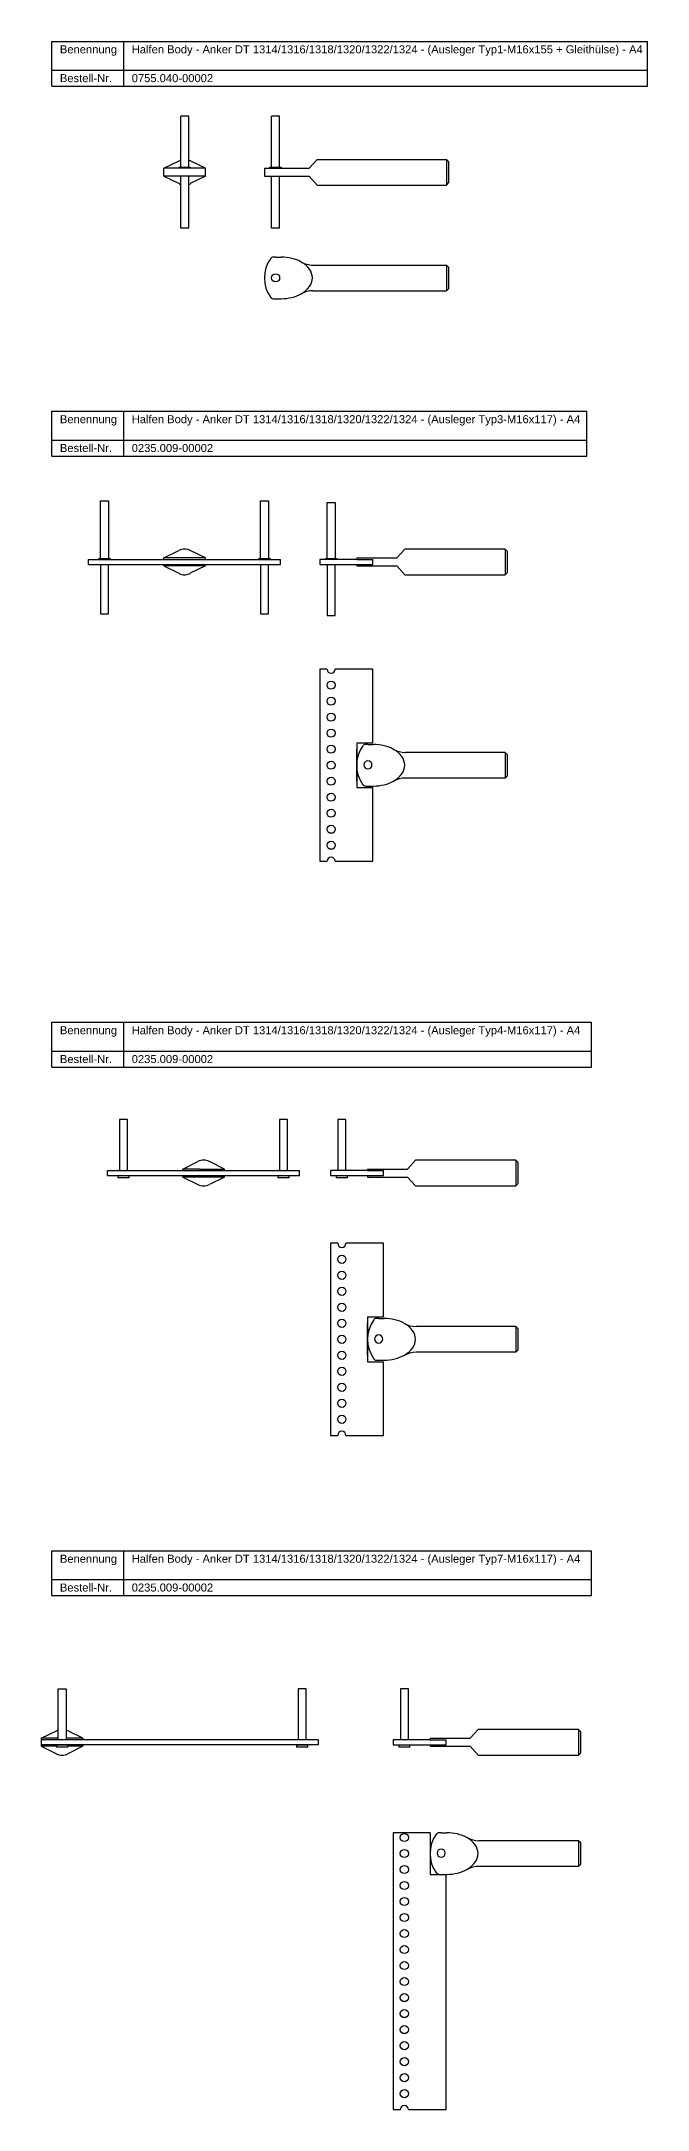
# Model space of a CAD drawing. Header units: millimetres. Extents: x 6962 to 8511, y -1122 to 170.
# Drawn here: x 8132 to 8511, y -1122 to 170 of the extents above; entities that cross this region are included whole.
import ezdxf

# ---------------------------------------------------------------- set-up
doc = ezdxf.new("R2010")
doc.units = ezdxf.units.MM
doc.header["$LTSCALE"] = 10
doc.layers.add('HALFEN', color=2, linetype='Continuous')
doc.styles.add('ARIAL50', font='ARIAL.TTF', dxfattribs={"height": 5})

msp = doc.modelspace()

# ---------------------------------------------------------------- linework, layer by layer
at = {"layer": 'HALFEN'}
for p, q in [((8138.4, 170.3), (8510.7, 170.3)), ((8138.4, 142.3), (8138.4, 170.3)), ((8183.3, 142.3), (8183.3, 170.3)), ((8510.7, 142.3), (8510.7, 170.3)), ((8138.4, 152.3), (8510.7, 152.3)), ((8138.4, 142.3), (8510.7, 142.3)), ((8218.9, 91.7), (8218.9, 123.5)), ((8223.9, 123.5), (8218.9, 123.5)), ((8223.9, 91.7), (8223.9, 123.5)), ((8275.7, 91.7), (8275.7, 123.5)), ((8280.7, 123.5), (8275.7, 123.5)), ((8280.7, 91.7), (8280.7, 123.5)), ((8208.4, 91), (8217.9, 95.7)), ((8208.4, 86), (8208.4, 91)), ((8234.4, 91), (8208.4, 91)), ((8217.9, 91), (8217.9, 91.7)), ((8217.9, 91.7), (8224.9, 91.7)), ((8234.4, 91), (8224.9, 95.7)), ((8224.9, 91.7), (8224.9, 91)), ((8234.4, 86), (8234.4, 91)), ((8271.2, 91), (8299.2, 91)), ((8271.2, 91), (8271.2, 86)), ((8274.7, 91), (8274.7, 91.7)), ((8274.7, 91.7), (8281.7, 91.7)), ((8281.7, 91.7), (8281.7, 91)), ((8299.2, 91), (8304.2, 96.5)), ((8304.2, 96.5), (8385, 96.5)), ((8385, 96.5), (8385, 80.5)), ((8386.2, 95.3), (8385, 96.5)), ((8386.2, 95.3), (8386.2, 81.8)), ((8234.4, 86), (8208.4, 86)), ((8208.4, 86), (8217.9, 81.4)), ((8218.9, 53.5), (8218.9, 86)), ((8223.9, 53.5), (8223.9, 86)), ((8234.4, 86), (8224.9, 81.4)), ((8271.2, 86), (8299.2, 86)), ((8275.7, 53.5), (8275.7, 86)), ((8280.7, 53.5), (8280.7, 86)), ((8299.2, 86), (8304.2, 80.5)), ((8304.2, 80.5), (8385, 80.5)), ((8385, 80.5), (8386.2, 81.8)), ((8223.9, 53.5), (8218.9, 53.5)), ((8280.7, 53.5), (8275.7, 53.5)), ((8278.2, 35.5), (8281.6, 35.5)), ((8301.6, 30.5), (8385, 30.5)), ((8385, 30.5), (8385, 14.5)), ((8386.2, 29.2), (8385, 30.5)), ((8386.2, 29.2), (8386.2, 15.7)), ((8301.6, 14.5), (8385, 14.5)), ((8385, 14.5), (8386.2, 15.7)), ((8276.8, 9.5), (8281.6, 9.5)), ((8138.4, -60.8), (8472.8, -60.8)), ((8138.4, -88.8), (8138.4, -60.8)), ((8183.3, -88.8), (8183.3, -60.8)), ((8472.8, -88.8), (8472.8, -60.8)), ((8138.4, -78.8), (8472.8, -78.8)), ((8138.4, -88.8), (8472.8, -88.8)), ((8168.8, -152.8), (8168.8, -116.8)), ((8168.8, -116.8), (8173.8, -116.8)), ((8173.8, -116.8), (8173.8, -152.8)), ((8268.8, -152.8), (8268.8, -116.8)), ((8268.8, -116.8), (8273.8, -116.8)), ((8273.8, -116.8), (8273.8, -152.8)), ((8310.4, -152.8), (8310.4, -117.8)), ((8310.4, -117.8), (8315.4, -117.8)), ((8315.4, -117.8), (8315.4, -152.8)), ((8161.3, -156.5), (8161.3, -153.5)), ((8161.3, -153.5), (8281.3, -153.5)), ((8167.8, -153.5), (8167.8, -152.8)), ((8167.8, -152.8), (8174.8, -152.8)), ((8174.8, -152.8), (8174.8, -153.5)), ((8208.3, -152.5), (8217.8, -147.8)), ((8234.3, -152.5), (8208.3, -152.5)), ((8208.3, -153.5), (8208.3, -152.5)), ((8234.3, -152.5), (8224.9, -147.8)), ((8234.3, -153.5), (8234.3, -152.5)), ((8267.8, -153.5), (8267.8, -152.8)), ((8267.8, -152.8), (8274.8, -152.8)), ((8274.8, -152.8), (8274.8, -153.5)), ((8281.3, -156.5), (8281.3, -153.5)), ((8328.9, -153.5), (8305.9, -153.5)), ((8305.9, -153.5), (8305.9, -156.5)), ((8309.4, -153.5), (8309.4, -152.8)), ((8309.4, -152.8), (8316.4, -152.8)), ((8316.4, -152.8), (8316.4, -153.5)), ((8328.9, -152.5), (8353.9, -152.5)), ((8328.9, -152.5), (8328.9, -153.5)), ((8328.9, -153.5), (8338.9, -153.5)), ((8338.9, -156.5), (8338.9, -153.5)), ((8353.9, -152.5), (8358.9, -147)), ((8421.7, -147), (8358.9, -147)), ((8421.7, -147), (8421.7, -163)), ((8422.9, -148.2), (8421.7, -147)), ((8422.9, -148.2), (8422.9, -161.7)), ((8161.3, -156.5), (8281.3, -156.5)), ((8168.8, -156.5), (8168.8, -187.5)), ((8173.8, -187.5), (8173.8, -156.5)), ((8208.3, -157.5), (8208.3, -156.5)), ((8234.3, -157.5), (8208.3, -157.5)), ((8208.3, -157.5), (8217.8, -162.1)), ((8234.3, -157.5), (8224.9, -162.1)), ((8234.3, -157.5), (8234.3, -156.5)), ((8268.8, -156.5), (8268.8, -187.5)), ((8273.8, -187.5), (8273.8, -156.5)), ((8305.9, -156.5), (8328.9, -156.5)), ((8310.4, -156.5), (8310.4, -188.5)), ((8315.4, -188.5), (8315.4, -156.5)), ((8328.9, -156.5), (8328.9, -157.5)), ((8328.9, -156.5), (8338.9, -156.5)), ((8328.9, -157.5), (8353.9, -157.5)), ((8353.9, -157.5), (8358.9, -163)), ((8358.9, -163), (8421.7, -163)), ((8417.5, -163), (8421.7, -163)), ((8421.7, -163), (8422.9, -161.7)), ((8168.8, -187.5), (8173.8, -187.5)), ((8268.8, -187.5), (8273.8, -187.5)), ((8310.4, -188.5), (8315.4, -188.5)), ((8310.3, -222), (8305.9, -222)), ((8305.9, -222), (8305.9, -342)), ((8338.9, -222), (8315.4, -222)), ((8338.9, -268), (8338.9, -222)), ((8328.9, -268), (8328.9, -296)), ((8328.9, -268), (8338.9, -268)), ((8328.9, -269), (8328.9, -279.5)), ((8335.9, -269), (8339.3, -269)), ((8328.9, -292), (8328.9, -272)), ((8421.7, -274), (8359.3, -274)), ((8421.7, -274), (8421.7, -290)), ((8422.9, -275.3), (8421.7, -274)), ((8422.9, -275.3), (8422.9, -288.8)), ((8328.9, -284.6), (8328.9, -295)), ((8328.9, -296), (8338.9, -296)), ((8334.5, -295), (8339.3, -295)), ((8338.9, -342), (8338.9, -296)), ((8421.7, -290), (8359.3, -290)), ((8421.7, -290), (8422.9, -288.8)), ((8305.9, -342), (8310.3, -342)), ((8315.4, -342), (8338.9, -342)), ((8138.4, -442.6), (8475.6, -442.6)), ((8138.4, -470.6), (8138.4, -442.6)), ((8183.3, -470.6), (8183.3, -442.6)), ((8475.6, -470.6), (8475.6, -442.6)), ((8138.4, -460.6), (8475.6, -460.6)), ((8138.4, -470.6), (8475.6, -470.6)), ((8180.7, -503.3), (8180.7, -535.3)), ((8185.7, -503.3), (8180.7, -503.3)), ((8185.7, -535.3), (8185.7, -503.3)), ((8280.7, -503.3), (8280.7, -535.3)), ((8285.7, -503.3), (8280.7, -503.3)), ((8285.7, -535.3), (8285.7, -503.3)), ((8317.1, -503.3), (8317.1, -535.3)), ((8322.1, -503.3), (8317.1, -503.3)), ((8322.1, -535.3), (8322.1, -503.3)), ((8220.2, -534.3), (8229.7, -529.6)), ((8246.2, -534.3), (8236.8, -529.6)), ((8360.6, -534.3), (8365.6, -528.8)), ((8428.4, -528.8), (8365.6, -528.8)), ((8428.4, -528.8), (8428.4, -544.8)), ((8429.6, -530), (8428.4, -528.8)), ((8173.2, -538.3), (8173.2, -535.3)), ((8173.2, -535.3), (8293.2, -535.3)), ((8173.2, -538.3), (8293.2, -538.3)), ((8179.7, -538.3), (8179.7, -539.8)), ((8179.7, -538.3), (8186.7, -538.3)), ((8186.7, -539.8), (8179.7, -539.8)), ((8186.7, -539.8), (8186.7, -538.3)), ((8220.2, -535.3), (8220.2, -534.3)), ((8230.7, -534.3), (8220.2, -534.3)), ((8220.2, -539.3), (8220.2, -538.3)), ((8246.2, -539.3), (8220.2, -539.3)), ((8220.2, -539.3), (8229.7, -543.9)), ((8230.7, -534.3), (8235.7, -534.3)), ((8235.7, -534.3), (8246.2, -534.3)), ((8246.2, -539.3), (8236.8, -543.9)), ((8246.2, -535.3), (8246.2, -534.3)), ((8246.2, -539.3), (8246.2, -538.3)), ((8279.7, -538.3), (8279.7, -539.8)), ((8279.7, -538.3), (8286.7, -538.3)), ((8286.7, -539.8), (8279.7, -539.8)), ((8286.7, -539.8), (8286.7, -538.3)), ((8293.2, -538.3), (8293.2, -535.3)), ((8335.6, -535.3), (8312.6, -535.3)), ((8312.6, -535.3), (8312.6, -538.3)), ((8312.6, -538.3), (8335.6, -538.3)), ((8316.1, -538.3), (8316.1, -539.8)), ((8316.1, -538.3), (8323.1, -538.3)), ((8323.1, -539.8), (8316.1, -539.8)), ((8323.1, -539.8), (8323.1, -538.3)), ((8335.6, -534.3), (8360.6, -534.3)), ((8335.6, -534.3), (8335.6, -535.3)), ((8335.6, -535.3), (8345.6, -535.3)), ((8335.6, -538.3), (8335.6, -539.3)), ((8335.6, -538.3), (8345.6, -538.3)), ((8335.6, -539.3), (8360.6, -539.3)), ((8345.6, -538.3), (8345.6, -535.3)), ((8360.6, -539.3), (8365.6, -544.8)), ((8429.6, -530), (8429.6, -543.5)), ((8365.6, -544.8), (8428.4, -544.8)), ((8424.3, -544.8), (8428.4, -544.8)), ((8428.4, -544.8), (8429.6, -543.5)), ((8317.1, -580.7), (8312.6, -580.7)), ((8312.6, -580.7), (8312.6, -700.7)), ((8345.6, -580.7), (8322.2, -580.7)), ((8345.6, -626.7), (8345.6, -580.7)), ((8335.6, -626.7), (8335.6, -654.7)), ((8335.6, -626.7), (8345.6, -626.7)), ((8335.6, -627.7), (8335.6, -638.2)), ((8335.6, -650.7), (8335.6, -630.7)), ((8342.6, -627.7), (8346, -627.7)), ((8428.4, -632.7), (8366, -632.7)), ((8428.4, -632.7), (8428.4, -648.7)), ((8429.6, -634), (8428.4, -632.7)), ((8335.6, -643.3), (8335.6, -653.7)), ((8429.6, -634), (8429.6, -647.5)), ((8335.6, -654.7), (8345.6, -654.7)), ((8341.2, -653.7), (8346, -653.7)), ((8345.6, -700.7), (8345.6, -654.7)), ((8428.4, -648.7), (8366, -648.7)), ((8428.4, -648.7), (8429.6, -647.5)), ((8312.6, -700.7), (8317.1, -700.7)), ((8322.2, -700.7), (8345.6, -700.7)), ((8138.4, -772.8), (8475.6, -772.8)), ((8138.4, -800.8), (8138.4, -772.8)), ((8183.3, -800.8), (8183.3, -772.8)), ((8475.6, -800.8), (8475.6, -772.8)), ((8138.4, -790.8), (8475.6, -790.8)), ((8138.4, -800.8), (8475.6, -800.8)), ((8142.3, -891), (8142.3, -859)), ((8142.3, -859), (8147.3, -859)), ((8147.3, -859), (8147.3, -891)), ((8297.3, -859), (8292.3, -859)), ((8292.3, -859), (8292.3, -891)), ((8297.3, -891), (8297.3, -859)), ((8356.2, -859), (8356.2, -891)), ((8361.2, -859), (8356.2, -859)), ((8361.2, -891), (8361.2, -859)), ((8131.8, -890), (8141.3, -885.3)), ((8142.3, -890), (8131.8, -890)), ((8131.8, -890), (8131.8, -891)), ((8304.8, -891), (8131.8, -891)), ((8131.8, -891), (8131.8, -894)), ((8157.8, -890), (8147.3, -890)), ((8157.8, -890), (8148.4, -885.3)), ((8157.8, -890), (8157.8, -891)), ((8304.8, -891), (8304.8, -894)), ((8374.7, -891), (8351.7, -891)), ((8351.7, -891), (8351.7, -894)), ((8374.7, -890), (8399.7, -890)), ((8374.7, -890), (8374.7, -891)), ((8374.7, -891), (8384.7, -891)), ((8384.7, -894), (8384.7, -891)), ((8399.7, -890), (8404.7, -884.5)), ((8467.5, -884.5), (8404.7, -884.5)), ((8467.5, -884.5), (8467.5, -900.5)), ((8468.7, -885.7), (8467.5, -884.5)), ((8468.7, -885.7), (8468.7, -899.3)), ((8304.8, -894), (8131.8, -894)), ((8131.8, -894), (8131.8, -895)), ((8141.3, -895), (8131.8, -895)), ((8131.8, -895), (8141.3, -899.7)), ((8141.3, -894), (8141.3, -895.5)), ((8141.3, -894), (8148.3, -894)), ((8148.3, -895.5), (8141.3, -895.5)), ((8148.3, -895.5), (8148.3, -894)), ((8157.8, -895), (8148.3, -895)), ((8157.8, -895), (8148.4, -899.7)), ((8157.8, -894), (8157.8, -895)), ((8291.3, -894), (8291.3, -895.5)), ((8291.3, -894), (8298.3, -894)), ((8298.3, -895.5), (8291.3, -895.5)), ((8298.3, -895.5), (8298.3, -894)), ((8351.7, -894), (8374.7, -894)), ((8355.2, -894), (8355.2, -895.5)), ((8355.2, -894), (8362.2, -894)), ((8362.2, -895.5), (8355.2, -895.5)), ((8362.2, -895.5), (8362.2, -894)), ((8374.7, -894), (8374.7, -895)), ((8374.7, -894), (8384.7, -894)), ((8374.7, -895), (8399.7, -895)), ((8399.7, -895), (8404.7, -900.5)), ((8404.7, -900.5), (8467.5, -900.5)), ((8463.4, -900.5), (8467.5, -900.5)), ((8467.5, -900.5), (8468.7, -899.3)), ((8374.7, -949), (8351.7, -949)), ((8351.7, -949), (8351.7, -1122)), ((8374.7, -949), (8374.7, -975)), ((8381.7, -949), (8385.1, -949)), ((8467.5, -954), (8405.2, -954)), ((8467.5, -954), (8467.5, -970)), ((8468.7, -955.2), (8467.5, -954)), ((8468.7, -955.2), (8468.7, -968.8)), ((8467.5, -970), (8468.7, -968.8)), ((8374.7, -975), (8384.7, -975)), ((8380.4, -975), (8385.1, -975)), ((8384.7, -1122), (8384.7, -975)), ((8467.5, -970), (8405.2, -970)), ((8351.7, -1122), (8356.2, -1122)), ((8361.3, -1122), (8384.7, -1122))]:
    msp.add_line(p, q, dxfattribs=at)
for centre in [(8278.2, 22.5), (8312.9, -232), (8312.9, -242), (8312.9, -252), (8312.9, -262), (8312.9, -272), (8312.9, -282), (8312.9, -292), (8312.9, -302), (8312.9, -312), (8312.9, -322), (8312.9, -332), (8319.6, -590.7), (8319.6, -600.7), (8319.6, -610.7), (8319.6, -620.7), (8319.6, -630.7), (8319.6, -640.7), (8319.6, -650.7), (8319.6, -660.7), (8319.6, -670.7), (8319.6, -680.7), (8319.6, -690.7), (8358.7, -952), (8358.7, -962), (8358.7, -972), (8358.7, -982), (8358.7, -992), (8358.7, -1002), (8358.7, -1012), (8358.7, -1022), (8358.7, -1032), (8358.7, -1042), (8358.7, -1052), (8358.7, -1062), (8358.7, -1072), (8358.7, -1082), (8358.7, -1092), (8358.7, -1102), (8358.7, -1112)]:
    msp.add_circle(centre, 2.55, dxfattribs=at)
for centre, radius, start, end in [((8221.4, 88.5), 8, 108.21, 116.2938), ((8221.4, 88.5), 8, 63.7062, 71.79), ((8221.4, 88.5), 8, 243.7062, 251.79), ((8221.4, 88.5), 8, 288.21, 296.2938), ((8291.8, 22.5), 20.6, 143.6493, 216.3585), ((8276.8, 33.5), 2, 91.3354, 143.6493), ((8277.5, 2.1), 33.4, 88.8707, 91.3354), ((8301.6, 45.5), 15, 240.6784, 270), ((8301.6, -0.5), 15, 90, 119.3216), ((8276.8, 11.5), 2, 216.3585, 270), ((8221.3, -155), 8, 108.1994, 116.2938), ((8221.3, -155), 8, 62.9921, 108.21), ((8221.3, -155), 8, 63.7062, 71.7795), ((8221.3, -155), 8, 243.7062, 251.8006), ((8221.3, -155), 8, 251.79, 297.0079), ((8221.3, -155), 8, 288.2205, 296.2938), ((8312.9, -222), 2.55, 180, 0), ((8349.4, -282), 20.6, 143.6493, 216.3585), ((8334.5, -271), 2, 91.3354, 143.6493), ((8335.2, -302.4), 33.4, 88.8707, 91.3354), ((8335.9, -281.8), 2.55, 90, 270), ((8335.9, -281.8), 2.55, 270, 90), ((8359.3, -259), 15, 240.6889, 269.9647), ((8334.5, -293), 2, 216.3585, 270), ((8359.3, -305), 15, 90.0353, 119.3111), ((8312.9, -342), 2.55, 0, 180), ((8233.2, -536.8), 8, 63.7096, 116.2904), ((8233.2, -536.8), 8, 243.7096, 296.2904), ((8319.6, -580.7), 2.55, 180, 0), ((8356.2, -640.7), 20.6, 143.6493, 216.3585), ((8341.2, -629.7), 2, 91.3354, 143.6493), ((8342, -661.1), 33.4, 88.8707, 91.3354), ((8366, -617.7), 15, 240.6889, 269.9647), ((8342.6, -640.5), 2.55, 90, 270), ((8342.6, -640.5), 2.55, 270, 90), ((8341.2, -651.7), 2, 216.3585, 270), ((8366, -663.8), 15, 90.0353, 119.3111), ((8319.6, -700.7), 2.55, 0, 180), ((8144.8, -892.5), 8, 108.2205, 116.2904), ((8144.8, -892.5), 8, 62.6998, 71.8006), ((8144.8, -892.5), 8, 243.7096, 296.2904), ((8395.3, -962), 20.6, 143.6493, 216.3585), ((8380.4, -951), 2, 91.3354, 143.6493), ((8381.1, -982.4), 33.4, 88.8707, 91.3354), ((8405.2, -939), 15, 240.6889, 269.9647), ((8381.7, -961.8), 2.55, 90, 270), ((8381.7, -961.8), 2.55, 270, 90), ((8380.4, -973), 2, 216.3585, 270), ((8405.2, -985), 15, 90.0353, 119.3111), ((8358.7, -1122), 2.55, 0, 180)]:
    msp.add_arc(centre, radius, start, end, dxfattribs=at)
for centre, start_param, end_param in [((8281.6, 22.5), 7.151452, 7.853982), ((8281.6, 22.5), 5.414918, 7.151452), ((8281.6, 22.5), 4.712389, 5.414918), ((8339.3, -282), 0.868267, 1.570796), ((8339.3, -282), -0.868267, 0.868267), ((8339.3, -282), 4.712389, 5.414918), ((8346, -640.7), 0.868267, 1.570796), ((8346, -640.7), -0.868267, 0.868267), ((8346, -640.7), 4.712389, 5.414918), ((8385.1, -962), 0.868267, 1.570796), ((8385.1, -962), -0.868267, 0.868267), ((8385.1, -962), 4.712389, 5.414918)]:
    msp.add_ellipse(centre, major_axis=(19.6, 0), ratio=0.663426, start_param=start_param, end_param=end_param, dxfattribs=at)

# ---------------------------------------------------------------- texts
at = {"layer": 'HALFEN', "style": 'ARIAL50'}
for s, p in [('Halfen Body - Anker DT 1314/1316/1318/1320/1322/1324 - (Ausleger Typ1-M16x155 + Gleithülse) - A4', (8188.3, 162.8)), ('Benennung', (8143.4, 162.8)), ('Bestell-Nr.', (8143.4, 144.8)), ('0755.040-00002', (8188.3, 144.8)), ('Benennung', (8143.4, -68.3)), ('Halfen Body - Anker DT 1314/1316/1318/1320/1322/1324 - (Ausleger Typ3-M16x117) - A4', (8188.3, -68.3)), ('Bestell-Nr.', (8143.4, -86.3)), ('0235.009-00002', (8188.3, -86.3)), ('Benennung', (8143.4, -450.1)), ('Halfen Body - Anker DT 1314/1316/1318/1320/1322/1324 - (Ausleger Typ4-M16x117) - A4', (8188.3, -450.1)), ('Bestell-Nr.', (8143.4, -468.1)), ('0235.009-00002', (8188.3, -468.1)), ('Benennung', (8143.4, -780.3)), ('Halfen Body - Anker DT 1314/1316/1318/1320/1322/1324 - (Ausleger Typ7-M16x117) - A4', (8188.3, -780.3)), ('Bestell-Nr.', (8143.4, -798.3)), ('0235.009-00002', (8188.3, -798.3))]:
    msp.add_text(s, height=5, dxfattribs=at).set_placement(p)

doc.saveas('drawing.dxf')
